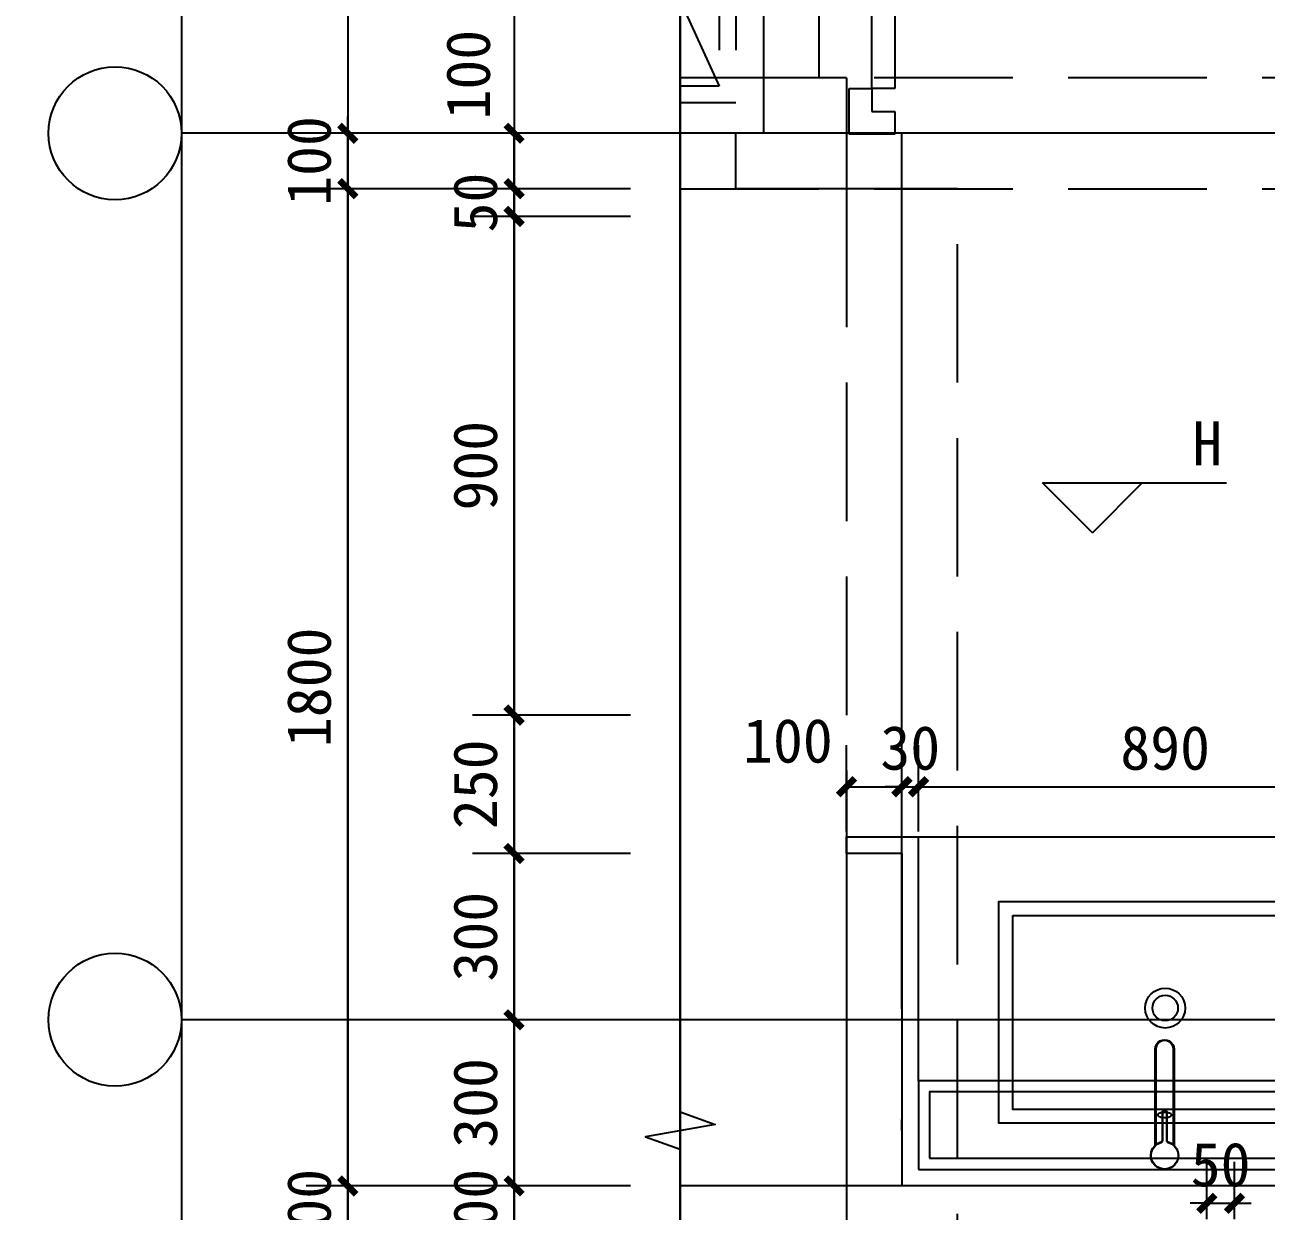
# Model space of a CAD drawing. Header units: millimetres. Extents: x -15 to 66915, y -15 to 18798.
# Drawn here: x 45808 to 48048, y 4677 to 6818 of the extents above; entities that cross this region are included whole.
import ezdxf
from ezdxf.enums import TextEntityAlignment as Align
from ezdxf.xclip import XClip

# ---------------------------------------------------------------- set-up
doc = ezdxf.new("R2010")
doc.units = ezdxf.units.MM
doc.header["$LTSCALE"] = 1000
doc.header["$XCLIPFRAME"] = 2
for name, pattern in [('120-CF-3.1x2.3$0$DASH', [0.35, 0.25, -0.1]), ('3#-轴线$0$DOTE', [2.42, 2, -0.2, 0.02, -0.2]), ('DASH', [0.35, 0.25, -0.1])]:
    doc.linetypes.add(name, pattern=pattern)
doc.layers.get('Defpoints').update_dxf_attribs({"color": 4, "linetype": 'DASH'})
for name, color, linetype in [('120-CF-3.1x2.3$0$A-FLOR-SPCL', 225, 'Continuous'), ('120-WC-1.8x1.5+2.65x1.6$0$A-FLOR-SPCL', 225, 'Continuous'), ('120-WC-1.8x1.5+2.65x1.6$0$FF-FIXT', 31, 'Continuous'), ('120-WC-1.8x1.5+2.65x1.6$0$FF-洁具及配件', 31, 'Continuous'), ('120-墙体$0$120-墙体$0$A-DOOR', 51, 'Continuous'), ('120-墙体$0$120-墙体$0$A-WALL-BLOK', 131, 'Continuous'), ('120-墙体$0$120-墙体$0$A-WALL-CONC', 9, 'Continuous'), ('125-CF-3.1x2.4$0$A-FLOR-SPCL', 225, 'Continuous'), ('3#-轴线$0$A-ANNO-DOTE', 10, '3#-轴线$0$DOTE'), ('3#~5#楼$0$A-ANNO-AXIS', 3, 'Continuous'), ('3#~5#楼$0$A-ANNO-DIMS', 3, 'Continuous'), ('3#~5#楼$0$A-ANNO-ELEV', 3, 'Continuous'), ('3#~5#楼$0$A-ANNO-SYMB', 3, 'Continuous'), ('3#~5#楼$0$A-ANNO-TEXT', 3, 'Continuous'), ('AXIS_TEXT', 7, 'Continuous')]:
    doc.layers.add(name, color=color, linetype=linetype)
doc.styles.add('3#~5#楼$0$_TCH_DIM', font='')
doc.styles.add('3#~5#楼$0$_TCH_DIM_T3', font='')
doc.styles.add('COMPLEX', font='COMPLEX')
doc.styles.get('3#~5#楼$0$_TCH_DIM').set_extended_font_data('SimSun')
doc.styles.get('3#~5#楼$0$_TCH_DIM_T3').set_extended_font_data('SimSun')
doc.dimstyles.new('3#~5#楼$0$_TCH_ARCH&&30', dxfattribs={"dimtxt": 79.303797, "dimasz": 30, "dimexe": 75, "dimexo": 90, "dimgap": 30, "dimtad": 1, "dimdec": 0, "dimzin": 0, "dimdsep": 46, "dimtxsty": '3#~5#楼$0$_TCH_DIM_T3', "dimblk": '3#~5#楼$0$_ArchTick', "dimcen": 0.09, "dimclrt": 7, "dimazin": 2, "dimtfac": 1, "dimtdec": 0, "dimtix": 1, "dimtmove": 2, "dimatfit": 3, "dimfxl": 100, "dimtolj": 1, "dimtzin": 0, "dimarcsym": 0})

# ---------------------------------------------------------------- blocks, each defined once
blk = doc.blocks.new('120-CF-3.1x2.3')
at = {"layer": '120-CF-3.1x2.3$0$A-FLOR-SPCL'}
blk.add_lwpolyline([(-50, -3045), (-650, -3045), (-650, -650), (-1650, -650), (-1650, -1950), (-2250, -1950)], dxfattribs=at)
at = {"layer": '120-CF-3.1x2.3$0$A-FLOR-SPCL', "linetype": '120-CF-3.1x2.3$0$DASH'}
for points in [[(-400, -2347.7), (-50, -2347.7), (-50, -3045), (-400, -3045)], [(-370, -2377.7), (-80, -2377.7), (-80, -3015), (-370, -3015)]]:
    blk.add_lwpolyline(points, close=True, dxfattribs=at)
for points in [[(-80, -2377.7), (-370, -3015)], [(-370, -2377.7), (-80, -3015)]]:
    blk.add_lwpolyline(points, dxfattribs=at)
at = {"layer": 'Defpoints'}
blk.add_lwpolyline([(-2300, 0), (0, 0), (0, -3100), (-2300, -3100)], close=True, dxfattribs=at)
blk = doc.blocks.new('120-WC-1.8x1.5+2.65x1.6$0$A$C569A68CE')
at = {"layer": '120-WC-1.8x1.5+2.65x1.6$0$A-FLOR-SPCL'}
for p, q in [((-17.2, -195.2), (-16.1, -195.2)), ((14, -195.2), (15.1, -195.2))]:
    blk.add_line(p, q, dxfattribs=at)
for points in [[(20.6, 14.3), (16.6, 19.5), (11.4, 23.5), (5.4, 25.9), (-1, 26.8), (-7.5, 25.9), (-13.5, 23.5), (-18.7, 19.5), (-22.7, 14.3), (-25.1, 8.3), (-26, 1.8), (-25.1, -4.6), (-22.7, -10.6), (-18.7, -15.8), (-13.5, -19.8), (-7.6, -22.2), (-6.7, -22.7), (-6, -23.2), (-5.4, -24), (-5, -24.8), (-5, -25.7), (-5, -76.2), (-4.9, -77.3), (-4.6, -78.2), (-3.9, -79), (-3, -79.7), (-2.1, -80), (-1, -80.2), (0, -80), (0.9, -79.7), (1.8, -79), (2.5, -78.2), (2.9, -77.3), (3, -76.2), (3, -25.7), (3, -24.8), (3.3, -24), (3.9, -23.2), (4.6, -22.7), (5.5, -22.2), (11.4, -19.8), (16.6, -15.8), (20.6, -10.6), (23.1, -4.6), (24, 1.8), (23.1, 8.3)], [(20.2, 14), (16.3, 19.1), (11.2, 23), (5.3, 25.4), (-1, 26.3), (-7.3, 25.4), (-13.2, 23), (-18.3, 19.1), (-22.2, 14), (-24.6, 8.1), (-25.5, 1.8), (-24.6, -4.5), (-22.2, -10.4), (-18.3, -15.5), (-13.2, -19.4), (-7.3, -21.8), (-6.4, -22.3), (-5.6, -22.9), (-4.9, -23.8), (-4.5, -24.7), (-4.5, -25.7), (-4.5, -76.2), (-4.4, -77.2), (-4.1, -78), (-3.5, -78.7), (-2.7, -79.3), (-1.9, -79.6), (-1, -79.7), (-0.1, -79.6), (0.7, -79.3), (1.5, -78.7), (2.1, -78), (2.4, -77.2), (2.5, -76.2), (2.5, -25.7), (2.5, -24.7), (2.9, -23.8), (3.6, -22.9), (4.4, -22.3), (5.3, -21.8), (11.2, -19.4), (16.3, -15.5), (20.2, -10.4), (22.6, -4.5), (23.5, 1.8), (22.6, 8.1)], [(16, -16.3), (15, -17.1), (15, -190.2), (14.4, -194.3), (12.8, -198.2), (10.3, -201.5), (7, -204), (3.1, -205.6), (-1, -206.2), (-5.2, -205.6), (-9, -204), (-12.3, -201.5), (-14.9, -198.2), (-16.5, -194.3), (-17, -190.2), (-17, -17.1), (-18, -16.3), (-18, -190.2), (-17.5, -194.6), (-15.8, -198.7), (-13.1, -202.2), (-9.5, -204.9), (-5.4, -206.6), (-1, -207.2), (3.4, -206.6), (7.5, -204.9), (11, -202.2), (13.7, -198.7), (15.4, -194.6), (16, -190.2)], [(15, -17.1), (11.4, -19.8), (5.5, -22.2), (4.6, -22.7), (3.9, -23.2), (3.3, -24), (3, -24.8), (3, -25.7), (3, -76.2), (2.8, -77.9), (1.8, -79), (0.5, -80), (-1.6, -80.2), (-3, -79.7), (-3.9, -79), (-4.9, -77.9), (-5, -76.2), (-5, -25.7), (-5, -24.8), (-5.4, -24), (-6, -23.2), (-6.7, -22.7), (-7.6, -22.2), (-13.5, -19.8), (-17, -17.1), (-17, -190.2), (-16.5, -194.3), (-14.9, -198.2), (-12.3, -201.5), (-9, -204), (-5.2, -205.6), (-1, -206.2), (3.1, -205.6), (7, -204), (10.3, -201.5), (12.8, -198.2), (14.4, -194.3), (15, -190.2)]]:
    blk.add_lwpolyline(points, close=True, dxfattribs=at)
blk.add_lwpolyline([(-13.5, -71.5), (-13.5, -71.3), (-13.5, -71.2), (-13.4, -71), (-13.4, -70.8), (-13.3, -70.6), (-13.2, -70.5), (-13.1, -70.3), (-12.9, -70.1), (-12.8, -70), (-12.6, -69.8), (-12.2, -69.5), (-11.7, -69.2), (-11.1, -68.9), (-10.5, -68.6), (-9.9, -68.3), (-9.2, -68.1), (-7.6, -67.7), (-5.8, -67.4), (-4, -67.2), (-2, -67), (-0.1, -67), (1.9, -67.2), (3.7, -67.4), (5.5, -67.7), (7.1, -68.1), (7.8, -68.3), (8.5, -68.6), (9.1, -68.9), (9.6, -69.2), (10.1, -69.5), (10.5, -69.8), (10.7, -70), (10.9, -70.1), (11, -70.3), (11.1, -70.5), (11.2, -70.6), (11.3, -70.8), (11.4, -71), (11.4, -71.2), (11.5, -71.3), (11.5, -71.5), (11.5, -71.7), (11.4, -71.9), (11.4, -72.1), (11.3, -72.2), (11.2, -72.4), (11.1, -72.6), (11, -72.7), (10.9, -72.9), (10.7, -73.1), (10.5, -73.2), (10.1, -73.6), (9.6, -73.9), (9.1, -74.2), (8.5, -74.4), (7.8, -74.7), (7.1, -74.9), (5.5, -75.4), (3.7, -75.7), (1.9, -75.9), (-0.1, -76), (-2, -76), (-4, -75.9), (-5.8, -75.7), (-7.6, -75.4), (-9.2, -74.9), (-9.9, -74.7), (-10.5, -74.4), (-11.1, -74.2), (-11.7, -73.9), (-12.2, -73.6), (-12.6, -73.2), (-12.8, -73.1), (-12.9, -72.9), (-13.1, -72.7), (-13.2, -72.6), (-13.3, -72.4), (-13.4, -72.2), (-13.4, -72.1), (-13.5, -71.9), (-13.5, -71.7), (-13.5, -71.5)], dxfattribs=at)
blk = doc.blocks.new('120-WC-1.8x1.5+2.65x1.6$0$A$C05716B03')
at = {"layer": '120-WC-1.8x1.5+2.65x1.6$0$A-FLOR-SPCL'}
for points in [[(-100, 400), (500, 400), (500, 0), (-100, 0)], [(475, 25), (-75, 25), (-75, 375), (475, 375)]]:
    blk.add_lwpolyline(points, close=True, dxfattribs=at)
for radius in [36, 23]:
    blk.add_circle((200, 192.2), radius, dxfattribs=at)
blk = doc.blocks.new('120-WC-1.8x1.5+2.65x1.6$0$A$C4A066A6E')
at = {"layer": '120-WC-1.8x1.5+2.65x1.6$0$FF-FIXT', "color": 8}
blk.add_blockref('120-WC-1.8x1.5+2.65x1.6$0$A$C569A68CE', (0, 456.5), dxfattribs=at)
at = {"layer": '120-WC-1.8x1.5+2.65x1.6$0$FF-洁具及配件', "color": 8, "ltscale": 0.01, "xscale": -1}
blk.add_blockref('120-WC-1.8x1.5+2.65x1.6$0$A$C05716B03', (200, 0), dxfattribs=at)
blk = doc.blocks.new('120-WC-1.8x1.5+2.65x1.6')
at = {"layer": '120-WC-1.8x1.5+2.65x1.6$0$A-FLOR-SPCL'}
blk.add_line((-2650, -1170), (-1630, -1170), dxfattribs=at)
for points in [[(-2650, -1200), (-2650, -1170)], [(-2520, -1610), (-2520, -1170)]]:
    blk.add_lwpolyline(points, dxfattribs=at)
for points in [[(-2520, -1770), (-1630, -1770), (-1630, -1610), (-2520, -1610)], [(-2500, -1750), (-1650, -1750), (-1650, -1630), (-2500, -1630)]]:
    blk.add_lwpolyline(points, close=True, dxfattribs=at)
at = {"layer": '120-WC-1.8x1.5+2.65x1.6$0$A-FLOR-SPCL', "xscale": -1, "rotation": 180}
blk.add_blockref('120-WC-1.8x1.5+2.65x1.6$0$A$C4A066A6E', (-2075, -1286.7), dxfattribs=at)
blk = doc.blocks.new('120-墙体$0$120-墙体$0$$DorLib2D$00000009')
for p, q in [((0.4129, 0.9053), (0.4129, 0.0807)), ((0.4541, 0.9053), (0.4129, 0.9053)), ((0.4541, 0.0807), (0.4541, 0.9053)), ((0.4129, 0.7822), (0.378, 0.7822)), ((0.489, 0.7822), (0.4541, 0.7822)), ((0.4129, 0.6235), (0.378, 0.6235)), ((0.489, 0.6235), (0.4541, 0.6235)), ((-0.4941, 0.0807), (-0.4529, 0.0807)), ((-0.4941, -0.0018), (-0.4941, 0.0807)), ((-0.4529, 0.0807), (-0.4529, 0.0395)), ((0.4129, 0.0807), (0.4541, 0.0807)), ((0.4953, 0.0807), (0.4541, 0.0807)), ((0.4541, 0.0807), (0.4541, 0.0395)), ((0.4953, -0.0018), (0.4953, 0.0807)), ((-0.4529, 0.0395), (-0.4117, 0.0395)), ((-0.4117, 0.0395), (-0.4117, -0.0018)), ((0.4541, 0.0395), (0.4129, 0.0395)), ((0.4129, 0.0395), (0.4129, -0.0018)), ((-0.4941, -0.0018), (-0.4941, -0.0018)), ((-0.4117, -0.0018), (-0.4941, -0.0018)), ((0.4129, -0.0018), (0.4953, -0.0018)), ((0.4953, -0.0018), (0.4953, -0.0018))]:
    blk.add_line(p, q)
at = {"lineweight": 13}
for p, q in [((0.378, 0.7822), (0.378, 0.6235)), ((0.489, 0.7822), (0.489, 0.6235))]:
    blk.add_line(p, q, dxfattribs=at)
blk.add_arc((0.3716, 0.0817), 0.8246, 87.134, 180.0717, dxfattribs=at)
blk = doc.blocks.new('120-墙体')
at = {"layer": '120-墙体$0$120-墙体$0$A-WALL-BLOK'}
for p, q in [((-2900, -100), (-2900, -3200)), ((-2800, -100), (-2800, -3100)), ((-2750, -3100), (-2800, -3100)), ((-2900, -3200), (-2950, -3200)), ((-2950, -3300), (-2950, -3200)), ((-2850, -3300), (-2950, -3300)), ((-2750, -3300), (-2850, -3300)), ((-2750, -4500), (-2750, -5200)), ((-2650, -4500), (-2750, -4500)), ((-2650, -4500), (-2650, -5100)), ((-2000, -5100), (-2650, -5100)), ((-1700, -5100), (-2000, -5100))]:
    blk.add_line(p, q, dxfattribs=at)
at = {"layer": '120-墙体$0$120-墙体$0$A-WALL-CONC'}
blk.add_line((-2750, -3100), (-2750, -3300), dxfattribs=at)
at = {"layer": 'Defpoints'}
for points in [[(-6350, -3300), (-1750, -3300), (-1750, -3100), (-6350, -3100)], [(-2550, -3300), (-2750, -3300), (-2750, -6800), (-2550, -6800)]]:
    blk.add_lwpolyline(points, close=True, dxfattribs=at)
for name, p in [('120-CF-3.1x2.3', (-2900, -100)), ('120-WC-1.8x1.5+2.65x1.6', (-100, -3300))]:
    blk.add_blockref(name, p)
at = {"layer": '120-墙体$0$120-墙体$0$A-DOOR', "xscale": 1000, "yscale": -1000, "zscale": 200, "rotation": 180}
blk.add_blockref('120-墙体$0$120-墙体$0$$DorLib2D$00000009', (-2250, -3200), dxfattribs=at)
blk = doc.blocks.new('125-CF-3.1x2.4')
at = {"layer": '125-CF-3.1x2.4$0$A-FLOR-SPCL'}
blk.add_lwpolyline([(50, -3100), (50, -450), (410, -450), (410, -50), (2050, -50), (2050, -350), (2350, -350), (2350, -3100)], dxfattribs=at)
at = {"layer": 'Defpoints'}
blk.add_lwpolyline([(0, -3100), (2400, -3100), (2400, 0), (0, 0)], close=True, dxfattribs=at)
blk = doc.blocks.new('125-墙体')
at = {"layer": 'Defpoints'}
blk.add_lwpolyline([(2250, -3300), (6950, -3300), (6950, -3100), (2250, -3100)], close=True, dxfattribs=at)
blk.add_blockref('125-CF-3.1x2.4', (3400, -100))
blk = doc.blocks.new('3#-轴线')
at = {"layer": '3#-轴线$0$A-ANNO-DOTE'}
for points in [[(-3000, -3200), (45757.3, -3200)], [(24350, -16100), (24350, -3200)], [(-3000, -4800), (45757.3, -4800)], [(-3000, -5100), (45757.3, -5100)]]:
    blk.add_lwpolyline(points, dxfattribs=at)
blk = doc.blocks.new('3#~5#楼$0$bghtrb')
blk.add_blockref('3#-轴线', (-21700, 0))
at = {"xscale": -1}
for name, p in [('120-墙体', (0, 0)), ('125-墙体', (20100, 0))]:
    blk.add_blockref(name, p, dxfattribs=at)
blk = doc.blocks.new('_AXISO')
blk.add_circle((0, 0), 0.5)
at = {"layer": 'AXIS_TEXT', "style": 'COMPLEX', "width": 1.041667}
blk.add_attdef('A', text='', height=0.56, dxfattribs=at).set_placement((-0.25, -0.28), (0.25, -0.28), align=Align.FIT)
blk = doc.blocks.new('3#~5#楼$0$_ArchTick')
at = {"color": 0, "linetype": 'ByBlock', "const_width": 0.4}
blk.add_lwpolyline([(-0.5, -0.5), (0.5, 0.5)], dxfattribs=at)
blk = doc.blocks.new('*D1116')
at = {"layer": '3#~5#楼$0$A-ANNO-DIMS', "color": 0, "lineweight": -2, "transparency": 16777216}
for p, q in [((46691.1, 4722.2), (46691.1, 4752.2)), ((46901.1, 4722.2), (46616.1, 4722.2)), ((46691.1, 4622.2), (46691.1, 4722.2)), ((46901.1, 4622.2), (46616.1, 4622.2)), ((46691.1, 4622.2), (46691.1, 4592.2))]:
    blk.add_line(p, q, dxfattribs=at)
at = {"layer": 'Defpoints', "color": 0, "transparency": 16777216}
for p in [(46691.1, 4722.2), (46991.1, 4722.2), (46991.1, 4622.2)]:
    blk.add_point(p, dxfattribs=at)
at = {"layer": '3#~5#楼$0$A-ANNO-DIMS', "color": 0, "lineweight": -2, "transparency": 16777216, "xscale": 30, "yscale": 30, "zscale": 30}
for p, rotation in [((46691.1, 4722.2), 270), ((46691.1, 4622.2), 90)]:
    blk.add_blockref('3#~5#楼$0$_ArchTick', p, dxfattribs=dict(at, rotation=rotation))
at = {"layer": '3#~5#楼$0$A-ANNO-DIMS', "color": 7, "transparency": 16777216, "insert": (46621.4, 4672.2), "char_height": 79.3, "attachment_point": 5, "rotation": 90, "style": '3#~5#楼$0$_TCH_DIM_T3'}
blk.add_mtext('\\A1;100', dxfattribs=at)
blk = doc.blocks.new('*D1117')
at = {"layer": '3#~5#楼$0$A-ANNO-DIMS', "color": 0, "lineweight": -2, "transparency": 16777216}
for p, q in [((46901.1, 5022.2), (46616.1, 5022.2)), ((46691.1, 4722.2), (46691.1, 5022.2)), ((46901.1, 4722.2), (46616.1, 4722.2))]:
    blk.add_line(p, q, dxfattribs=at)
at = {"layer": 'Defpoints', "color": 0, "transparency": 16777216}
for p in [(46691.1, 5022.2), (46991.1, 5022.2), (46991.1, 4722.2)]:
    blk.add_point(p, dxfattribs=at)
at = {"layer": '3#~5#楼$0$A-ANNO-DIMS', "color": 0, "lineweight": -2, "transparency": 16777216, "xscale": 30, "yscale": 30, "zscale": 30}
for p, rotation in [((46691.1, 5022.2), 90), ((46691.1, 4722.2), 270)]:
    blk.add_blockref('3#~5#楼$0$_ArchTick', p, dxfattribs=dict(at, rotation=rotation))
at = {"layer": '3#~5#楼$0$A-ANNO-DIMS', "color": 7, "transparency": 16777216, "insert": (46621.4, 4872.2), "char_height": 79.3, "attachment_point": 5, "rotation": 90, "style": '3#~5#楼$0$_TCH_DIM_T3'}
blk.add_mtext('\\A1;300', dxfattribs=at)
blk = doc.blocks.new('*D1118')
at = {"layer": '3#~5#楼$0$A-ANNO-DIMS', "color": 0, "lineweight": -2, "transparency": 16777216}
for p, q in [((46901.1, 5322.2), (46616.1, 5322.2)), ((46691.1, 5022.2), (46691.1, 5322.2)), ((46901.1, 5022.2), (46616.1, 5022.2))]:
    blk.add_line(p, q, dxfattribs=at)
at = {"layer": 'Defpoints', "color": 0, "transparency": 16777216}
for p in [(46691.1, 5322.2), (46991.1, 5322.2), (46991.1, 5022.2)]:
    blk.add_point(p, dxfattribs=at)
at = {"layer": '3#~5#楼$0$A-ANNO-DIMS', "color": 0, "lineweight": -2, "transparency": 16777216, "xscale": 30, "yscale": 30, "zscale": 30}
for p, rotation in [((46691.1, 5322.2), 90), ((46691.1, 5022.2), 270)]:
    blk.add_blockref('3#~5#楼$0$_ArchTick', p, dxfattribs=dict(at, rotation=rotation))
at = {"layer": '3#~5#楼$0$A-ANNO-DIMS', "color": 7, "transparency": 16777216, "insert": (46621.4, 5172.2), "char_height": 79.3, "attachment_point": 5, "rotation": 90, "style": '3#~5#楼$0$_TCH_DIM_T3'}
blk.add_mtext('\\A1;300', dxfattribs=at)
blk = doc.blocks.new('*D1119')
at = {"layer": '3#~5#楼$0$A-ANNO-DIMS', "color": 0, "lineweight": -2, "transparency": 16777216}
for p, q in [((46901.1, 5572.2), (46616.1, 5572.2)), ((46691.1, 5322.2), (46691.1, 5572.2)), ((46901.1, 5322.2), (46616.1, 5322.2))]:
    blk.add_line(p, q, dxfattribs=at)
at = {"layer": 'Defpoints', "color": 0, "transparency": 16777216}
for p in [(46691.1, 5572.2), (46991.1, 5572.2), (46991.1, 5322.2)]:
    blk.add_point(p, dxfattribs=at)
at = {"layer": '3#~5#楼$0$A-ANNO-DIMS', "color": 0, "lineweight": -2, "transparency": 16777216, "xscale": 30, "yscale": 30, "zscale": 30}
for p, rotation in [((46691.1, 5572.2), 90), ((46691.1, 5322.2), 270)]:
    blk.add_blockref('3#~5#楼$0$_ArchTick', p, dxfattribs=dict(at, rotation=rotation))
at = {"layer": '3#~5#楼$0$A-ANNO-DIMS', "color": 7, "transparency": 16777216, "insert": (46621.4, 5447.2), "char_height": 79.3, "attachment_point": 5, "rotation": 90, "style": '3#~5#楼$0$_TCH_DIM_T3'}
blk.add_mtext('\\A1;250', dxfattribs=at)
blk = doc.blocks.new('*D1120')
at = {"layer": '3#~5#楼$0$A-ANNO-DIMS', "color": 0, "lineweight": -2, "transparency": 16777216}
for p, q in [((46901.1, 6472.2), (46616.1, 6472.2)), ((46691.1, 5572.2), (46691.1, 6472.2)), ((46901.1, 5572.2), (46616.1, 5572.2))]:
    blk.add_line(p, q, dxfattribs=at)
at = {"layer": 'Defpoints', "color": 0, "transparency": 16777216}
for p in [(46691.1, 6472.2), (46991.1, 6472.2), (46991.1, 5572.2)]:
    blk.add_point(p, dxfattribs=at)
at = {"layer": '3#~5#楼$0$A-ANNO-DIMS', "color": 0, "lineweight": -2, "transparency": 16777216, "xscale": 30, "yscale": 30, "zscale": 30}
for p, rotation in [((46691.1, 6472.2), 90), ((46691.1, 5572.2), 270)]:
    blk.add_blockref('3#~5#楼$0$_ArchTick', p, dxfattribs=dict(at, rotation=rotation))
at = {"layer": '3#~5#楼$0$A-ANNO-DIMS', "color": 7, "transparency": 16777216, "insert": (46621.4, 6022.2), "char_height": 79.3, "attachment_point": 5, "rotation": 90, "style": '3#~5#楼$0$_TCH_DIM_T3'}
blk.add_mtext('\\A1;900', dxfattribs=at)
blk = doc.blocks.new('*D1121')
at = {"layer": '3#~5#楼$0$A-ANNO-DIMS', "color": 0, "lineweight": -2, "transparency": 16777216}
for p, q in [((46691.1, 6522.2), (46691.1, 6552.2)), ((46901.1, 6522.2), (46616.1, 6522.2)), ((46691.1, 6472.2), (46691.1, 6522.2)), ((46901.1, 6472.2), (46616.1, 6472.2)), ((46691.1, 6472.2), (46691.1, 6442.2))]:
    blk.add_line(p, q, dxfattribs=at)
at = {"layer": 'Defpoints', "color": 0, "transparency": 16777216}
for p in [(46691.1, 6522.2), (46991.1, 6522.2), (46991.1, 6472.2)]:
    blk.add_point(p, dxfattribs=at)
at = {"layer": '3#~5#楼$0$A-ANNO-DIMS', "color": 0, "lineweight": -2, "transparency": 16777216, "xscale": 30, "yscale": 30, "zscale": 30}
for p, rotation in [((46691.1, 6522.2), 270), ((46691.1, 6472.2), 90)]:
    blk.add_blockref('3#~5#楼$0$_ArchTick', p, dxfattribs=dict(at, rotation=rotation))
at = {"layer": '3#~5#楼$0$A-ANNO-DIMS', "color": 7, "transparency": 16777216, "insert": (46621.4, 6497.2), "char_height": 79.3, "attachment_point": 5, "rotation": 90, "style": '3#~5#楼$0$_TCH_DIM_T3'}
blk.add_mtext('\\A1;50', dxfattribs=at)
blk = doc.blocks.new('*D1122')
at = {"layer": '3#~5#楼$0$A-ANNO-DIMS', "color": 0, "lineweight": -2, "transparency": 16777216}
for p, q in [((46901.1, 6622.2), (46616.1, 6622.2)), ((46691.1, 6522.2), (46691.1, 6622.2)), ((46901.1, 6522.2), (46616.1, 6522.2))]:
    blk.add_line(p, q, dxfattribs=at)
at = {"layer": 'Defpoints', "color": 0, "transparency": 16777216}
for p in [(46691.1, 6622.2), (46991.1, 6622.2), (46991.1, 6522.2)]:
    blk.add_point(p, dxfattribs=at)
at = {"layer": '3#~5#楼$0$A-ANNO-DIMS', "color": 0, "lineweight": -2, "transparency": 16777216, "xscale": 30, "yscale": 30, "zscale": 30}
for p, rotation in [((46691.1, 6622.2), 90), ((46691.1, 6522.2), 270)]:
    blk.add_blockref('3#~5#楼$0$_ArchTick', p, dxfattribs=dict(at, rotation=rotation))
at = {"layer": '3#~5#楼$0$A-ANNO-DIMS', "color": 7, "transparency": 16777216, "insert": (46608.6, 6728), "char_height": 79.3, "attachment_point": 5, "rotation": 90, "style": '3#~5#楼$0$_TCH_DIM_T3'}
blk.add_mtext('\\A1;100', dxfattribs=at)
blk = doc.blocks.new('*D1123')
at = {"layer": '3#~5#楼$0$A-ANNO-DIMS', "color": 0, "lineweight": -2, "transparency": 16777216}
for p, q in [((46391.1, 6622.2), (46391.1, 6652.2)), ((46901.1, 6622.2), (46316.1, 6622.2)), ((46391.1, 6522.2), (46391.1, 6622.2)), ((46901.1, 6522.2), (46316.1, 6522.2)), ((46391.1, 6522.2), (46391.1, 6492.2))]:
    blk.add_line(p, q, dxfattribs=at)
at = {"layer": 'Defpoints', "color": 0, "transparency": 16777216}
for p in [(46391.1, 6622.2), (46991.1, 6622.2), (46991.1, 6522.2)]:
    blk.add_point(p, dxfattribs=at)
at = {"layer": '3#~5#楼$0$A-ANNO-DIMS', "color": 0, "lineweight": -2, "transparency": 16777216, "xscale": 30, "yscale": 30, "zscale": 30}
for p, rotation in [((46391.1, 6622.2), 270), ((46391.1, 6522.2), 90)]:
    blk.add_blockref('3#~5#楼$0$_ArchTick', p, dxfattribs=dict(at, rotation=rotation))
at = {"layer": '3#~5#楼$0$A-ANNO-DIMS', "color": 7, "transparency": 16777216, "insert": (46321.4, 6572.2), "char_height": 79.3, "attachment_point": 5, "rotation": 90, "style": '3#~5#楼$0$_TCH_DIM_T3'}
blk.add_mtext('\\A1;100', dxfattribs=at)
blk = doc.blocks.new('*D1124')
at = {"layer": '3#~5#楼$0$A-ANNO-DIMS', "color": 0, "lineweight": -2, "transparency": 16777216}
for p, q in [((46901.1, 6522.2), (46316.1, 6522.2)), ((46391.1, 4722.2), (46391.1, 6522.2)), ((46901.1, 4722.2), (46316.1, 4722.2))]:
    blk.add_line(p, q, dxfattribs=at)
at = {"layer": 'Defpoints', "color": 0, "transparency": 16777216}
for p in [(46391.1, 6522.2), (46991.1, 6522.2), (46991.1, 4722.2)]:
    blk.add_point(p, dxfattribs=at)
at = {"layer": '3#~5#楼$0$A-ANNO-DIMS', "color": 0, "lineweight": -2, "transparency": 16777216, "xscale": 30, "yscale": 30, "zscale": 30}
for p, rotation in [((46391.1, 6522.2), 90), ((46391.1, 4722.2), 270)]:
    blk.add_blockref('3#~5#楼$0$_ArchTick', p, dxfattribs=dict(at, rotation=rotation))
at = {"layer": '3#~5#楼$0$A-ANNO-DIMS', "color": 7, "transparency": 16777216, "insert": (46321.4, 5622.2), "char_height": 79.3, "attachment_point": 5, "rotation": 90, "style": '3#~5#楼$0$_TCH_DIM_T3'}
blk.add_mtext('\\A1;1800', dxfattribs=at)
blk = doc.blocks.new('*D1125')
at = {"layer": '3#~5#楼$0$A-ANNO-DIMS', "color": 0, "lineweight": -2, "transparency": 16777216}
for p, q in [((46391.1, 4722.2), (46391.1, 4752.2)), ((46901.1, 4722.2), (46316.1, 4722.2)), ((46391.1, 4622.2), (46391.1, 4722.2)), ((46901.1, 4622.2), (46316.1, 4622.2)), ((46391.1, 4622.2), (46391.1, 4592.2))]:
    blk.add_line(p, q, dxfattribs=at)
at = {"layer": 'Defpoints', "color": 0, "transparency": 16777216}
for p in [(46391.1, 4722.2), (46991.1, 4722.2), (46991.1, 4622.2)]:
    blk.add_point(p, dxfattribs=at)
at = {"layer": '3#~5#楼$0$A-ANNO-DIMS', "color": 0, "lineweight": -2, "transparency": 16777216, "xscale": 30, "yscale": 30, "zscale": 30}
for p, rotation in [((46391.1, 4722.2), 270), ((46391.1, 4622.2), 90)]:
    blk.add_blockref('3#~5#楼$0$_ArchTick', p, dxfattribs=dict(at, rotation=rotation))
at = {"layer": '3#~5#楼$0$A-ANNO-DIMS', "color": 7, "transparency": 16777216, "insert": (46321.4, 4672.2), "char_height": 79.3, "attachment_point": 5, "rotation": 90, "style": '3#~5#楼$0$_TCH_DIM_T3'}
blk.add_mtext('\\A1;100', dxfattribs=at)
blk = doc.blocks.new('*D1202')
at = {"layer": '3#~5#楼$0$A-ANNO-DIMS', "color": 0, "lineweight": -2, "transparency": 16777216}
for p, q in [((47291.1, 5362.2), (47291.1, 5517.8)), ((47391.1, 5362.2), (47391.1, 5517.8)), ((47291.1, 5442.8), (47391.1, 5442.8))]:
    blk.add_line(p, q, dxfattribs=at)
at = {"layer": 'Defpoints', "color": 0, "transparency": 16777216}
for p in [(47391.1, 5442.8), (47291.1, 5272.2), (47391.1, 5272.2)]:
    blk.add_point(p, dxfattribs=at)
at = {"layer": '3#~5#楼$0$A-ANNO-DIMS', "color": 0, "lineweight": -2, "transparency": 16777216, "xscale": 30, "yscale": 30, "zscale": 30, "rotation": 180}
blk.add_blockref('3#~5#楼$0$_ArchTick', (47291.1, 5442.8), dxfattribs=at)
at = {"layer": '3#~5#楼$0$A-ANNO-DIMS', "color": 0, "lineweight": -2, "transparency": 16777216, "xscale": 30, "yscale": 30, "zscale": 30}
blk.add_blockref('3#~5#楼$0$_ArchTick', (47391.1, 5442.8), dxfattribs=at)
at = {"layer": '3#~5#楼$0$A-ANNO-DIMS', "color": 7, "transparency": 16777216, "insert": (47185.3, 5525.3), "char_height": 79.3, "attachment_point": 5, "style": '3#~5#楼$0$_TCH_DIM_T3'}
blk.add_mtext('\\A1;100', dxfattribs=at)
blk = doc.blocks.new('*D1203')
at = {"layer": '3#~5#楼$0$A-ANNO-DIMS', "color": 0, "lineweight": -2, "transparency": 16777216}
for p, q in [((47391.1, 5362.2), (47391.1, 5517.8)), ((47421.1, 5362.2), (47421.1, 5517.8)), ((47391.1, 5442.8), (47361.1, 5442.8)), ((47391.1, 5442.8), (47421.1, 5442.8)), ((47421.1, 5442.8), (47451.1, 5442.8))]:
    blk.add_line(p, q, dxfattribs=at)
at = {"layer": 'Defpoints', "color": 0, "transparency": 16777216}
for p in [(47421.1, 5442.8), (47391.1, 5272.2), (47421.1, 5272.2)]:
    blk.add_point(p, dxfattribs=at)
at = {"layer": '3#~5#楼$0$A-ANNO-DIMS', "color": 0, "lineweight": -2, "transparency": 16777216, "xscale": 30, "yscale": 30, "zscale": 30}
blk.add_blockref('3#~5#楼$0$_ArchTick', (47391.1, 5442.8), dxfattribs=at)
at = {"layer": '3#~5#楼$0$A-ANNO-DIMS', "color": 0, "lineweight": -2, "transparency": 16777216, "xscale": 30, "yscale": 30, "zscale": 30, "rotation": 180}
blk.add_blockref('3#~5#楼$0$_ArchTick', (47421.1, 5442.8), dxfattribs=at)
at = {"layer": '3#~5#楼$0$A-ANNO-DIMS', "color": 7, "transparency": 16777216, "insert": (47406.1, 5512.5), "char_height": 79.3, "attachment_point": 5, "style": '3#~5#楼$0$_TCH_DIM_T3'}
blk.add_mtext('\\A1;30', dxfattribs=at)
blk = doc.blocks.new('*D1204')
at = {"layer": '3#~5#楼$0$A-ANNO-DIMS', "color": 0, "lineweight": -2, "transparency": 16777216}
for p, q in [((47421.1, 5362.2), (47421.1, 5517.8)), ((48311.1, 5362.2), (48311.1, 5517.8)), ((47421.1, 5442.8), (48311.1, 5442.8))]:
    blk.add_line(p, q, dxfattribs=at)
at = {"layer": 'Defpoints', "color": 0, "transparency": 16777216}
for p in [(48311.1, 5442.8), (47421.1, 5272.2), (48311.1, 5272.2)]:
    blk.add_point(p, dxfattribs=at)
at = {"layer": '3#~5#楼$0$A-ANNO-DIMS', "color": 0, "lineweight": -2, "transparency": 16777216, "xscale": 30, "yscale": 30, "zscale": 30, "rotation": 180}
blk.add_blockref('3#~5#楼$0$_ArchTick', (47421.1, 5442.8), dxfattribs=at)
at = {"layer": '3#~5#楼$0$A-ANNO-DIMS', "color": 0, "lineweight": -2, "transparency": 16777216, "xscale": 30, "yscale": 30, "zscale": 30}
blk.add_blockref('3#~5#楼$0$_ArchTick', (48311.1, 5442.8), dxfattribs=at)
at = {"layer": '3#~5#楼$0$A-ANNO-DIMS', "color": 7, "transparency": 16777216, "insert": (47866.1, 5512.5), "char_height": 79.3, "attachment_point": 5, "style": '3#~5#楼$0$_TCH_DIM_T3'}
blk.add_mtext('\\A1;890', dxfattribs=at)
blk = doc.blocks.new('*D1220')
at = {"layer": '3#~5#楼$0$A-ANNO-DIMS', "color": 0, "lineweight": -2, "transparency": 16777216}
for p, q in [((47941.1, 4662.2), (47941.1, 4765.9)), ((47991.1, 4662.2), (47991.1, 4765.9)), ((47941.1, 4690.9), (47911.1, 4690.9)), ((47941.1, 4690.9), (47991.1, 4690.9)), ((47991.1, 4690.9), (48021.1, 4690.9))]:
    blk.add_line(p, q, dxfattribs=at)
at = {"layer": 'Defpoints', "color": 0, "transparency": 16777216}
for p in [(47991.1, 4690.9), (47941.1, 4572.2), (47991.1, 4572.2)]:
    blk.add_point(p, dxfattribs=at)
at = {"layer": '3#~5#楼$0$A-ANNO-DIMS', "color": 0, "lineweight": -2, "transparency": 16777216, "xscale": 30, "yscale": 30, "zscale": 30}
blk.add_blockref('3#~5#楼$0$_ArchTick', (47941.1, 4690.9), dxfattribs=at)
at = {"layer": '3#~5#楼$0$A-ANNO-DIMS', "color": 0, "lineweight": -2, "transparency": 16777216, "xscale": 30, "yscale": 30, "zscale": 30, "rotation": 180}
blk.add_blockref('3#~5#楼$0$_ArchTick', (47991.1, 4690.9), dxfattribs=at)
at = {"layer": '3#~5#楼$0$A-ANNO-DIMS', "color": 7, "transparency": 16777216, "insert": (47966.1, 4760.5), "char_height": 79.3, "attachment_point": 5, "style": '3#~5#楼$0$_TCH_DIM_T3'}
blk.add_mtext('\\A1;50', dxfattribs=at)
blk = doc.blocks.new('3#~5#楼')
ref = blk.add_blockref('3#~5#楼$0$bghtrb', (50041.1, 9822.2), dxfattribs=dict(xscale=-1))
XClip(ref).set_block_clipping_path([(-1200, -7200), (3050, -2800)])
ref = blk.add_blockref('3#~5#楼$0$bghtrb', (60530.3, 9622.2), dxfattribs=dict(xscale=-1))
XClip(ref).set_block_clipping_path([(16250, -7000), (20600, -2800)])
at = {"layer": '3#~5#楼$0$A-ANNO-AXIS', "xscale": 240, "yscale": 240, "zscale": 240}
for p in [(45971.1, 6622.2), (45971.1, 5022.2)]:
    blk.add_blockref('_AXISO', p, dxfattribs=at)
at = {"layer": '3#~5#楼$0$A-ANNO-AXIS'}
for p, q in [((46991.1, 6622.2), (46091.1, 6622.2)), ((46991.1, 5022.2), (46091.1, 5022.2))]:
    blk.add_line(p, q, dxfattribs=at)
at = {"layer": '3#~5#楼$0$A-ANNO-ELEV', "color": 6}
for p, q in [((47734.8, 5901.3), (47644.8, 5991.3)), ((47644.8, 5991.3), (47977, 5991.3)), ((47734.8, 5901.3), (47824.8, 5991.3))]:
    blk.add_line(p, q, dxfattribs=at)
at = {"layer": '3#~5#楼$0$A-ANNO-SYMB'}
blk.add_lwpolyline([(46991.1, 7202.2), (46991.1, 4856), (47054.1, 4833), (46928.1, 4810.8), (46991.1, 4788.5), (46991.1, 2442.2)], dxfattribs=at)
at = {"layer": 'Defpoints', "ltscale": 500}
for points in [[(46091.1, 1722.2), (52141.1, 1722.2), (52141.1, 7922.2), (46091.1, 7922.2)], [(46391.1, 2022.2), (51841.1, 2022.2), (51841.1, 7622.2), (46391.1, 7622.2)], [(46691.1, 2322.2), (51541.1, 2322.2), (51541.1, 7322.2), (46691.1, 7322.2)], [(46991.1, 2622.2), (51241.1, 2622.2), (51241.1, 7022.2), (46991.1, 7022.2)]]:
    blk.add_lwpolyline(points, close=True, dxfattribs=at)
at = {"layer": '3#~5#楼$0$A-ANNO-TEXT', "color": 7, "style": '3#~5#楼$0$_TCH_DIM'}
blk.add_text('H', height=79.3, dxfattribs=at).set_placement((47915.2, 6022.8))
at = {"layer": '3#~5#楼$0$A-ANNO-DIMS'}
for base, p1, p2, angle, picture, middle in [((46691.1, 6622.2), (46991.1, 6522.2), (46991.1, 6622.2), 90, '*D1122', (46608.6, 6728)), ((47391.1, 5442.8), (47291.1, 5272.2), (47391.1, 5272.2), 0, '*D1202', (47185.3, 5525.3))]:
    dim = blk.add_linear_dim(base=base, p1=p1, p2=p2, angle=angle, dimstyle='3#~5#楼$0$_TCH_ARCH&&30', dxfattribs=at)
    dim.commit()
    dim.dimension.update_dxf_attribs({"geometry": picture, "text_midpoint": middle, "dimtype": 161})
for p1, p2, distance, picture, middle in [((46991.1, 6522.2), (46991.1, 6622.2), 600, '*D1123', (46321.4, 6572.2)), ((46991.1, 4722.2), (46991.1, 6522.2), 600, '*D1124', (46321.4, 5622.2)), ((46991.1, 6472.2), (46991.1, 6522.2), 300, '*D1121', (46621.4, 6497.2)), ((46991.1, 5572.2), (46991.1, 6472.2), 300, '*D1120', (46621.4, 6022.2)), ((46991.1, 5322.2), (46991.1, 5572.2), 300, '*D1119', (46621.4, 5447.2)), ((47391.1, 5272.2), (47421.1, 5272.2), 170.6, '*D1203', (47406.1, 5512.5)), ((47421.1, 5272.2), (48311.1, 5272.2), 170.6, '*D1204', (47866.1, 5512.5)), ((46991.1, 5022.2), (46991.1, 5322.2), 300, '*D1118', (46621.4, 5172.2)), ((46991.1, 4722.2), (46991.1, 5022.2), 300, '*D1117', (46621.4, 4872.2)), ((47941.1, 4572.2), (47991.1, 4572.2), 118.6, '*D1220', (47966.1, 4760.5)), ((46991.1, 4622.2), (46991.1, 4722.2), 600, '*D1125', (46321.4, 4672.2)), ((46991.1, 4622.2), (46991.1, 4722.2), 300, '*D1116', (46621.4, 4672.2))]:
    dim = blk.add_aligned_dim(p1=p1, p2=p2, distance=distance, dimstyle='3#~5#楼$0$_TCH_ARCH&&30', dxfattribs=at)
    dim.commit()
    dim.dimension.update_dxf_attribs({"geometry": picture, "text_midpoint": middle})

msp = doc.modelspace()

# ---------------------------------------------------------------- block references
msp.add_blockref('3#~5#楼', (0, 0))

doc.saveas('drawing.dxf')
